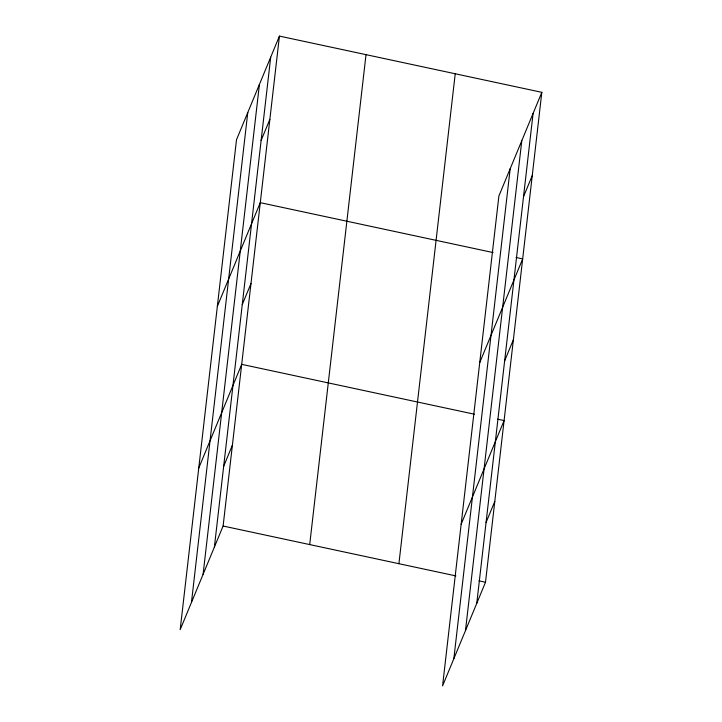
<?xml version="1.0" encoding="UTF-8"?>
<svg xmlns="http://www.w3.org/2000/svg" width="722" height="722" viewBox="0 0 722 722"><rect width="100%" height="100%" fill="white"/><g stroke="black" fill="none" stroke-linecap="round" stroke-linejoin="round"><path stroke-width="1.08" d="M191.465 602.428L247.781 112.506M203.09 574.36L259.415 84.429M214.38 547.114L270.696 57.191M279.432 36.1L236.5 139.752L180.175 629.674L223.107 526.022L279.432 36.1L541.825 92.326L485.5 582.248L442.568 685.9L498.893 195.978L541.825 92.326M309.702 544.578L366.018 54.655M398.914 563.692L455.23 73.77M453.858 658.654L510.174 168.731M465.482 630.586L521.798 140.664M476.764 603.339L533.089 113.417M261.12 140.474L269.857 119.383M217.349 306.327L260.281 202.674L493.081 252.556M242.258 304.603L250.994 283.511M198.767 468L241.699 364.348L474.489 414.229M223.667 466.277L232.403 445.185M523.513 196.7L532.249 175.608M479.742 362.552L522.674 258.9L516.095 257.492M504.642 360.829L513.378 339.737M461.15 524.226L504.091 420.574L497.512 419.166M486.059 522.502L494.796 501.411M223.107 526.022L455.907 575.912M478.921 580.84L485.5 582.248"/></g></svg>
